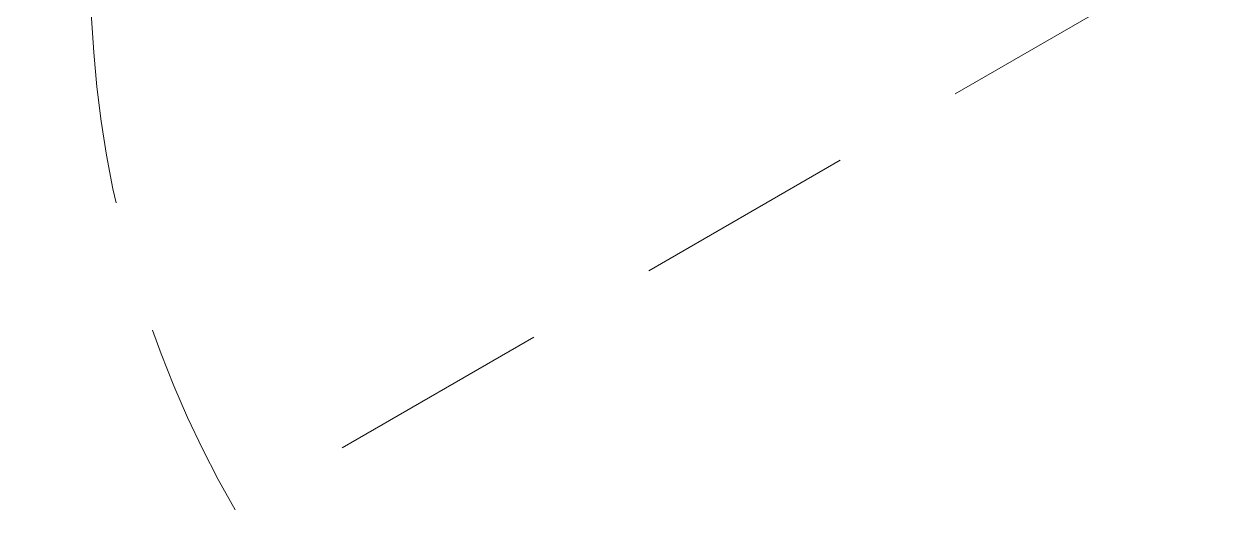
# Model space of a CAD drawing. Header units: millimetres. Extents: x 5993 to 95364, y 87345 to 145529.
# Drawn here: x 43790.14 to 43834.74, y 119147.96 to 119165.83 of the extents above; entities that cross this region are included whole.
import ezdxf

# ---------------------------------------------------------------- set-up
doc = ezdxf.new("R2010")
doc.units = ezdxf.units.MM
doc.linetypes.add('200_ШТРИХ_ш1п0_6_', pattern=[160, 100, -60])
for name, color, linetype, lineweight in [('0-2', 7, 'Continuous', 9), ('Окна', 7, 'Continuous', 9), ('Открывание в плане-2', 7, '200_ШТРИХ_ш1п0_6_', 9)]:
    doc.layers.add(name, color=color, linetype=linetype, lineweight=lineweight)

# ---------------------------------------------------------------- blocks, each defined once
blk = doc.blocks.new('Л_Общий_Лючок - Лючок-29741473-АИ2_01_План напольных покрытий и плинтусов 1го этажа _Часть 1_')
at = {"layer": 'Окна'}
for p, q in [((-24, 0), (-24, -6)), ((524, 0), (500, 0)), ((524, 0), (524, -6)), ((-24, -6), (524, -6))]:
    blk.add_line(p, q, dxfattribs=at)
at = {"layer": 'Открывание в плане-2'}
blk.add_line((483.61, -6), (71.38, -244), dxfattribs=at)
blk.add_arc((494, 0), 488, 180.708, 210, dxfattribs=at)

msp = doc.modelspace()

# ---------------------------------------------------------------- block references
at = {"layer": '0-2', "xscale": 0.08139549610658335, "yscale": 0.08139549610658335, "zscale": 0.08139549610658335}
msp.add_blockref('Л_Общий_Лючок - Лючок-29741473-АИ2_01_План напольных покрытий и плинтусов 1го этажа _Часть 1_', (43792.093, 119167.824), dxfattribs=at)

doc.saveas('drawing.dxf')
